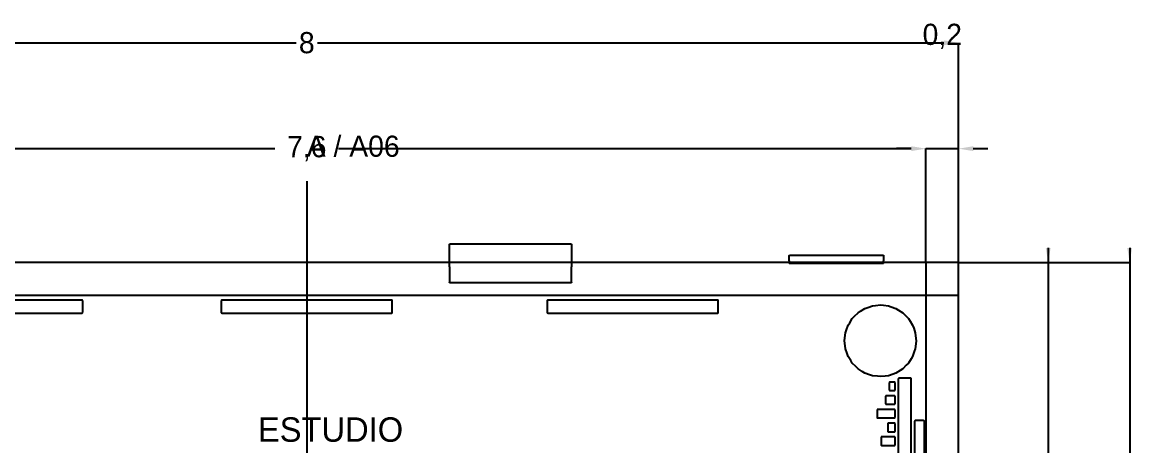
# Model space of a CAD drawing. Header units: metres. Extents: x 132.4 to 143.6, y -13.7 to 1.5.
# Drawn here: x 136.25 to 143.14, y -1.12 to 1.48 of the extents above; entities that cross this region are included whole.
import ezdxf

# ---------------------------------------------------------------- set-up
doc = ezdxf.new("R2010")
doc.units = ezdxf.units.M
for name, color, linetype in [('CORTE', 7, 'Continuous'), ('COTAS', 4, 'Continuous'), ('EJES', 3, 'Continuous'), ('TEXTOS', 7, 'Continuous'), ('VISTA', 8, 'Continuous')]:
    doc.layers.add(name, color=color, linetype=linetype)
doc.dimstyles.get("Standard").update_dxf_attribs({"dimtxt": 2.5, "dimasz": 2.5, "dimexe": 1.25, "dimexo": 0.625, "dimtad": 1, "dimcen": 2.5, "dimazin": 3, "dimtfac": 1, "dimtmove": 0, "dimatfit": 3})

# ---------------------------------------------------------------- blocks, each defined once
blk = doc.blocks.new('_CLOSEDFILLED')
at = {"color": 0, "linetype": 'BYBLOCK'}
blk.add_solid([(-1, 0.164), (0, 0), (-1, -0.164)], dxfattribs=at)
blk = doc.blocks.new('*D1')
for p, q in [((134, 0), (134, 1.35)), ((134.09, 1.35), (137.935, 1.35)), ((138.065, 1.35), (141.91, 1.35)), ((142, 0), (142, 1.35))]:
    blk.add_line(p, q)
at = {"layer": 'Defpoints'}
for p in [(134, 1.35), (134, 0), (142, 0)]:
    blk.add_point(p, dxfattribs=at)
at = {"layer": 'COTAS', "xscale": 0.09, "yscale": 0.09, "rotation": 180}
blk.add_blockref('_CLOSEDFILLED', (134, 1.35), dxfattribs=at)
at = {"layer": 'COTAS', "xscale": 0.09, "yscale": 0.09}
blk.add_blockref('_CLOSEDFILLED', (142, 1.35), dxfattribs=at)
at = {"layer": 'COTAS', "insert": (138, 1.35), "char_height": 0.13, "attachment_point": 5}
blk.add_mtext('8', dxfattribs=at)
blk = doc.blocks.new('*D3')
for p, q in [((134.2, 0), (134.2, 0.7)), ((134.29, 0.7), (137.805, 0.7)), ((138.195, 0.7), (141.71, 0.7)), ((141.8, 0), (141.8, 0.7))]:
    blk.add_line(p, q)
at = {"layer": 'Defpoints'}
for p in [(134.2, 0.7), (134.2, 0), (141.8, 0)]:
    blk.add_point(p, dxfattribs=at)
at = {"layer": 'COTAS', "xscale": 0.09, "yscale": 0.09, "rotation": 180}
blk.add_blockref('_CLOSEDFILLED', (134.2, 0.7), dxfattribs=at)
at = {"layer": 'COTAS', "xscale": 0.09, "yscale": 0.09}
blk.add_blockref('_CLOSEDFILLED', (141.8, 0.7), dxfattribs=at)
at = {"layer": 'COTAS', "insert": (138, 0.7), "char_height": 0.13, "attachment_point": 5}
blk.add_mtext('7,6', dxfattribs=at)
blk = doc.blocks.new('*D4')
for p, q in [((141.71, 0.7), (141.62, 0.7)), ((141.8, 0), (141.8, 0.7)), ((141.8, 0.7), (142, 0.7)), ((142, 0), (142, 0.7)), ((142.09, 0.7), (142.18, 0.7))]:
    blk.add_line(p, q)
at = {"layer": 'Defpoints'}
for p in [(141.8, 0.7), (141.8, 0), (142, 0)]:
    blk.add_point(p, dxfattribs=at)
at = {"layer": 'COTAS', "xscale": 0.09, "yscale": 0.09}
blk.add_blockref('_CLOSEDFILLED', (141.8, 0.7), dxfattribs=at)
at = {"layer": 'COTAS', "xscale": 0.09, "yscale": 0.09, "rotation": 180}
blk.add_blockref('_CLOSEDFILLED', (142, 0.7), dxfattribs=at)
at = {"layer": 'COTAS', "insert": (141.9, 1.39), "char_height": 0.13, "attachment_point": 5}
blk.add_mtext('0,2', dxfattribs=at)
blk = doc.blocks.new('*D5')
for p, q in [((143.05, 0.09), (143.05, -5.87)), ((142, 0), (143.05, 0)), ((143.05, -6.13), (143.05, -12.09)), ((142, -12), (143.05, -12))]:
    blk.add_line(p, q)
at = {"layer": 'Defpoints'}
for p in [(142, 0), (143.05, 0), (142, -12)]:
    blk.add_point(p, dxfattribs=at)
at = {"layer": 'COTAS', "xscale": 0.09, "yscale": 0.09}
for p, rotation in [((143.05, 0), 270), ((143.05, -12), 90)]:
    blk.add_blockref('_CLOSEDFILLED', p, dxfattribs=dict(at, rotation=rotation))
at = {"layer": 'COTAS', "insert": (143.05, -6), "char_height": 0.13, "attachment_point": 5, "rotation": 90}
blk.add_mtext('12', dxfattribs=at)
blk = doc.blocks.new('*D6')
for p, q in [((142.55, 0.09), (142.55, -2.935)), ((142, 0), (142.55, 0)), ((142.55, -3.065), (142.55, -6.09)), ((142, -6), (142.55, -6))]:
    blk.add_line(p, q)
at = {"layer": 'Defpoints'}
for p in [(142, 0), (142.55, 0), (142, -6)]:
    blk.add_point(p, dxfattribs=at)
at = {"layer": 'COTAS', "xscale": 0.09, "yscale": 0.09}
for p, rotation in [((142.55, 0), 270), ((142.55, -6), 90)]:
    blk.add_blockref('_CLOSEDFILLED', p, dxfattribs=dict(at, rotation=rotation))
at = {"layer": 'COTAS', "insert": (142.55, -3), "char_height": 0.13, "attachment_point": 5, "rotation": 90}
blk.add_mtext('6', dxfattribs=at)

msp = doc.modelspace()

# ---------------------------------------------------------------- linework, layer by layer
at = {"layer": 'CORTE'}
for p, q in [((138.8753, 0.1116), (138.875, 0.1105)), ((138.875, -0.0262), (138.875, 0.1105)), ((138.8753, 0.1116), (138.8758, 0.1131)), ((138.876, 0.1133), (138.8758, 0.1131)), ((138.876, 0.1133), (138.8763, 0.1137)), ((138.8763, 0.1137), (138.8767, 0.114)), ((138.8767, 0.114), (138.8769, 0.1142)), ((138.8769, 0.1142), (138.8784, 0.1147)), ((138.8784, 0.1147), (138.8795, 0.115)), ((138.8795, 0.115), (139.318, 0.115)), ((139.318, 0.115), (139.6205, 0.115)), ((139.6205, 0.115), (139.622, 0.1145)), ((139.622, 0.1145), (139.6231, 0.1142)), ((139.6231, 0.1142), (139.6234, 0.1139)), ((139.6234, 0.1139), (139.6237, 0.1137)), ((139.6237, 0.1137), (139.624, 0.1133)), ((139.6242, 0.1131), (139.624, 0.1133)), ((139.6242, 0.1131), (139.6247, 0.1116)), ((139.625, 0.1105), (139.6247, 0.1116)), ((139.625, 0.1105), (139.625, -0.0262)), ((138.875, -0.0262), (138.875, -0.0262)), ((138.875, -0.0262), (138.875, -0.1205)), ((139.625, -0.1205), (139.625, -0.0262)), ((138.8755, -0.122), (138.875, -0.1205)), ((138.8755, -0.122), (138.8758, -0.1231)), ((138.8761, -0.1234), (138.8758, -0.1231)), ((138.8761, -0.1234), (138.8763, -0.1237)), ((138.8767, -0.124), (138.8763, -0.1237)), ((138.8769, -0.1242), (138.8767, -0.124)), ((138.8784, -0.1247), (138.8769, -0.1242)), ((138.8795, -0.125), (138.8784, -0.1247)), ((139.318, -0.125), (138.8795, -0.125)), ((139.6205, -0.125), (139.318, -0.125)), ((139.622, -0.1245), (139.6205, -0.125)), ((139.6231, -0.1242), (139.622, -0.1245)), ((139.6234, -0.1239), (139.6231, -0.1242)), ((139.6237, -0.1237), (139.6234, -0.1239)), ((139.6237, -0.1237), (139.6239, -0.1234)), ((139.6242, -0.1231), (139.6239, -0.1234)), ((139.6242, -0.1231), (139.6245, -0.122)), ((139.625, -0.1205), (139.6245, -0.122))]:
    msp.add_line(p, q, dxfattribs=at)
for points in [[(134.0045, -0.2), (138.7513, -0.2), (141.9955, -0.2), (141.997, -0.1995), (141.9981, -0.1992), (141.9984, -0.1989), (141.9987, -0.1987), (141.9989, -0.1984), (141.9992, -0.1981), (141.9995, -0.197), (142, -0.1955), (142, -0.118), (142, -0.0045), (141.9997, -0.0034), (141.9992, -0.0019), (141.999, -0.0017), (141.9987, -0.0013), (141.9984, -0.0011), (141.9981, -0.0008), (141.997, -0.0005), (141.9955, 0), (138.7513, 0), (134.0045, 0)], [(142, -5.9955), (142, -3.5632), (142, -0.0045), (141.9997, -0.0034), (141.9992, -0.0019), (141.999, -0.0017), (141.9987, -0.0013), (141.9984, -0.0011), (141.9981, -0.0008), (141.997, -0.0005), (141.9955, 0), (141.918, 0), (141.8045, 0), (141.8034, -0.0003), (141.8019, -0.0008), (141.8017, -0.001), (141.8013, -0.0013), (141.801, -0.0017), (141.801, -0.0017), (141.8008, -0.0019), (141.8003, -0.0034), (141.8, -0.0045), (141.8, -3.5632), (141.8, -5.9955)]]:
    msp.add_lwpolyline(points, dxfattribs=at)
at = {"layer": 'EJES'}
msp.add_line((138, 0.5), (138, -13.7), dxfattribs=at)
at = {"layer": 'VISTA'}
for p, q in [((140.9601, 0.0436), (140.96, 0.0433)), ((140.96, 0.0106), (140.96, 0.0433)), ((140.96, 0.0106), (140.96, -0.0033)), ((140.9601, 0.0436), (140.9603, 0.0443)), ((140.9604, 0.0443), (140.9603, 0.0443)), ((140.9604, 0.0443), (140.9605, 0.0445)), ((140.9605, 0.0445), (140.9607, 0.0446)), ((140.9607, 0.0447), (140.9614, 0.0449)), ((140.9607, 0.0446), (140.9607, 0.0447)), ((140.9614, 0.0449), (140.9617, 0.045)), ((140.9617, 0.045), (141.3663, 0.045)), ((141.3663, 0.045), (141.5383, 0.045)), ((141.5383, 0.045), (141.539, 0.0448)), ((141.539, 0.0448), (141.5393, 0.0447)), ((141.5393, 0.0447), (141.5394, 0.0446)), ((141.5394, 0.0446), (141.5395, 0.0445)), ((141.5395, 0.0445), (141.5396, 0.0443)), ((141.5397, 0.0443), (141.5396, 0.0443)), ((141.5397, 0.0443), (141.5399, 0.0436)), ((141.54, 0.0433), (141.5399, 0.0436)), ((141.54, 0.0433), (141.54, 0.0106)), ((141.54, 0.0106), (141.54, 0.0106)), ((141.54, -0.0033), (141.54, 0.0106)), ((140.9602, -0.004), (140.96, -0.0033)), ((140.9602, -0.004), (140.9603, -0.0043)), ((140.9604, -0.0044), (140.9603, -0.0043)), ((140.9604, -0.0044), (140.9605, -0.0045)), ((140.9607, -0.0046), (140.9605, -0.0045)), ((140.9607, -0.0047), (140.9607, -0.0046)), ((140.9614, -0.0049), (140.9607, -0.0047)), ((140.9617, -0.005), (140.9614, -0.0049)), ((141.3663, -0.005), (140.9617, -0.005)), ((141.5383, -0.005), (141.3663, -0.005)), ((141.539, -0.0048), (141.5383, -0.005)), ((141.5393, -0.0047), (141.539, -0.0048)), ((141.5394, -0.0046), (141.5393, -0.0047)), ((141.5395, -0.0045), (141.5394, -0.0046)), ((141.5395, -0.0045), (141.5396, -0.0044)), ((141.5397, -0.0043), (141.5396, -0.0044)), ((141.5397, -0.0043), (141.5398, -0.004)), ((141.54, -0.0033), (141.5398, -0.004)), ((141.4421, -0.2756), (141.471, -0.2655)), ((141.471, -0.2655), (141.4896, -0.2634)), ((141.4896, -0.2634), (141.52, -0.26)), ((141.52, -0.26), (141.5385, -0.2621)), ((141.5385, -0.2621), (141.569, -0.2655)), ((141.569, -0.2655), (141.5865, -0.2717)), ((141.5865, -0.2717), (141.6155, -0.2818)), ((141.3317, -0.3688), (141.348, -0.3428)), ((141.348, -0.3428), (141.3612, -0.3297)), ((141.3612, -0.3297), (141.3828, -0.308)), ((141.3828, -0.308), (141.3986, -0.2981)), ((141.3986, -0.2981), (141.4245, -0.2818)), ((141.4245, -0.2818), (141.4421, -0.2756)), ((141.6155, -0.2818), (141.6312, -0.2917)), ((141.6312, -0.2917), (141.6572, -0.308)), ((141.6572, -0.308), (141.6703, -0.3212)), ((141.6703, -0.3212), (141.692, -0.3428)), ((141.692, -0.3428), (141.7019, -0.3586)), ((141.3117, -0.4135), (141.3218, -0.3845)), ((141.3218, -0.3845), (141.3317, -0.3688)), ((141.7019, -0.3586), (141.7182, -0.3845)), ((141.7182, -0.3845), (141.7244, -0.4021)), ((141.7244, -0.4021), (141.7345, -0.431)), ((141.3, -0.48), (141.3021, -0.4615)), ((141.3034, -0.5104), (141.3, -0.48)), ((141.3021, -0.4615), (141.3055, -0.431)), ((141.3055, -0.431), (141.3117, -0.4135)), ((141.7345, -0.431), (141.7366, -0.4496)), ((141.7366, -0.4496), (141.74, -0.48)), ((141.74, -0.48), (141.7379, -0.4985)), ((141.3055, -0.529), (141.3034, -0.5104)), ((141.3156, -0.5579), (141.3055, -0.529)), ((141.7283, -0.5465), (141.7182, -0.5755)), ((141.7345, -0.529), (141.7283, -0.5465)), ((141.7379, -0.4985), (141.7345, -0.529)), ((141.3218, -0.5755), (141.3156, -0.5579)), ((141.3381, -0.6014), (141.3218, -0.5755)), ((141.348, -0.6172), (141.3381, -0.6014)), ((141.3697, -0.6388), (141.348, -0.6172)), ((141.692, -0.6172), (141.6788, -0.6303)), ((141.7083, -0.5912), (141.692, -0.6172)), ((141.7182, -0.5755), (141.7083, -0.5912)), ((141.3828, -0.652), (141.3697, -0.6388)), ((141.4088, -0.6683), (141.3828, -0.652)), ((141.4245, -0.6782), (141.4088, -0.6683)), ((141.4535, -0.6883), (141.4245, -0.6782)), ((141.5979, -0.6844), (141.569, -0.6945)), ((141.6155, -0.6782), (141.5979, -0.6844)), ((141.6414, -0.6619), (141.6155, -0.6782)), ((141.6572, -0.652), (141.6414, -0.6619)), ((141.6788, -0.6303), (141.6572, -0.652)), ((141.471, -0.6945), (141.4535, -0.6883)), ((141.5015, -0.6979), (141.471, -0.6945)), ((141.52, -0.7), (141.5015, -0.6979)), ((141.5504, -0.6966), (141.52, -0.7)), ((141.569, -0.6945), (141.5504, -0.6966))]:
    msp.add_line(p, q, dxfattribs=at)
for points in [[(135.5795, -0.31), (136.3395, -0.31), (136.6205, -0.31), (136.6224, -0.3094), (136.6231, -0.3092), (136.6235, -0.3088), (136.6237, -0.3087), (136.6238, -0.3085), (136.6242, -0.3081), (136.6244, -0.3074), (136.625, -0.3055), (136.625, -0.2863), (136.625, -0.2345), (136.6248, -0.2338), (136.6242, -0.2319), (136.624, -0.2317), (136.6237, -0.2313), (136.6235, -0.2312), (136.6231, -0.2308), (136.6224, -0.2306), (136.6205, -0.23), (136.3395, -0.23), (135.5795, -0.23)], [(141.71, -1.3411), (141.71, -0.7135), (141.7099, -0.7131), (141.7094, -0.7115), (141.7093, -0.7114), (141.709, -0.711), (141.7089, -0.711), (141.7085, -0.7106), (141.7081, -0.7105), (141.7065, -0.71), (141.6928, -0.71), (141.6335, -0.71), (141.6331, -0.7101), (141.6315, -0.7106), (141.6314, -0.7107), (141.631, -0.711), (141.6307, -0.7114), (141.6307, -0.7114), (141.6306, -0.7115), (141.6301, -0.7131), (141.63, -0.7135), (141.63, -1.3411)], [(141.79, -1.5518), (141.79, -0.9745), (141.7898, -0.9739), (141.7892, -0.9719), (141.7891, -0.9718), (141.7887, -0.9713), (141.7885, -0.9712), (141.7881, -0.9708), (141.7875, -0.9706), (141.7855, -0.97), (141.7737, -0.97), (141.7345, -0.97), (141.7339, -0.9702), (141.7319, -0.9708), (141.7318, -0.9709), (141.7313, -0.9713), (141.7309, -0.9718), (141.7309, -0.9718), (141.7308, -0.9719), (141.7302, -0.9739), (141.73, -0.9745), (141.73, -1.5518)]]:
    msp.add_lwpolyline(points, dxfattribs=at)
for points in [[(137.476, -0.2317), (137.4758, -0.2319), (137.4752, -0.2338), (137.475, -0.2345), (137.475, -0.2863), (137.475, -0.3055), (137.4756, -0.3074), (137.4758, -0.3081), (137.4762, -0.3085), (137.4763, -0.3087), (137.4767, -0.309), (137.4769, -0.3092), (137.4788, -0.3098), (137.4795, -0.31), (138.2395, -0.31), (138.5205, -0.31), (138.5224, -0.3094), (138.5231, -0.3092), (138.5235, -0.3088), (138.5237, -0.3087), (138.5238, -0.3085), (138.5242, -0.3081), (138.5244, -0.3074), (138.525, -0.3055), (138.525, -0.2863), (138.525, -0.2345), (138.5248, -0.2338), (138.5242, -0.2319), (138.524, -0.2317), (138.5237, -0.2313), (138.5235, -0.2312), (138.5231, -0.2308), (138.5224, -0.2306), (138.5205, -0.23), (138.2395, -0.23), (137.4795, -0.23), (137.4788, -0.2302), (137.4769, -0.2308), (137.4767, -0.231), (137.4763, -0.2313), (137.476, -0.2317)], [(139.476, -0.2317), (139.4758, -0.2319), (139.4752, -0.2338), (139.475, -0.2345), (139.475, -0.2863), (139.475, -0.3055), (139.4756, -0.3074), (139.4758, -0.3081), (139.4762, -0.3085), (139.4763, -0.3087), (139.4767, -0.309), (139.4769, -0.3092), (139.4788, -0.3098), (139.4795, -0.31), (140.2395, -0.31), (140.5205, -0.31), (140.5224, -0.3094), (140.5231, -0.3092), (140.5235, -0.3088), (140.5237, -0.3087), (140.5238, -0.3085), (140.5242, -0.3081), (140.5244, -0.3074), (140.525, -0.3055), (140.525, -0.2863), (140.525, -0.2345), (140.5248, -0.2338), (140.5242, -0.2319), (140.524, -0.2317), (140.5237, -0.2313), (140.5235, -0.2312), (140.5231, -0.2308), (140.5224, -0.2306), (140.5205, -0.23), (140.2395, -0.23), (139.4795, -0.23), (139.4788, -0.2302), (139.4769, -0.2308), (139.4767, -0.231), (139.4763, -0.2313), (139.476, -0.2317)], [(141.5756, -0.7346), (141.575, -0.736), (141.575, -0.784), (141.5756, -0.7854), (141.577, -0.786), (141.608, -0.786), (141.6094, -0.7854), (141.61, -0.784), (141.61, -0.736), (141.6094, -0.7346), (141.608, -0.734), (141.577, -0.734), (141.5756, -0.7346)], [(141.5526, -0.8186), (141.552, -0.82), (141.552, -0.868), (141.5526, -0.8694), (141.554, -0.87), (141.608, -0.87), (141.6094, -0.8694), (141.61, -0.868), (141.61, -0.82), (141.6094, -0.8186), (141.608, -0.818), (141.554, -0.818), (141.5526, -0.8186)], [(141.5006, -0.9026), (141.5, -0.904), (141.5, -0.952), (141.5006, -0.9534), (141.502, -0.954), (141.608, -0.954), (141.6094, -0.9534), (141.61, -0.952), (141.61, -0.904), (141.6094, -0.9026), (141.608, -0.902), (141.502, -0.902), (141.5006, -0.9026)], [(141.5656, -0.9866), (141.565, -0.988), (141.565, -1.036), (141.5656, -1.0374), (141.567, -1.038), (141.608, -1.038), (141.6094, -1.0374), (141.61, -1.036), (141.61, -0.988), (141.6094, -0.9866), (141.608, -0.986), (141.567, -0.986), (141.5656, -0.9866)], [(141.5256, -1.0706), (141.525, -1.072), (141.525, -1.12), (141.5256, -1.1214), (141.527, -1.122), (141.608, -1.122), (141.6094, -1.1214), (141.61, -1.12), (141.61, -1.072), (141.6094, -1.0706), (141.608, -1.07), (141.527, -1.07), (141.5256, -1.0706)]]:
    msp.add_lwpolyline(points, close=True, dxfattribs=at)

# ---------------------------------------------------------------- texts
at = {"layer": 'TEXTOS'}
for s, height, p in [('A / A06', 0.13, (138, 0.65)), ('ESTUDIO', 0.15, (137.7, -1.1))]:
    msp.add_text(s, height=height, dxfattribs=at).set_placement(p)

# ---------------------------------------------------------------- dimensions: what is measured, and where the dimension line sits
at = {"layer": 'COTAS'}
for base, p1, p2, picture, middle in [((141.8, 0.7), (141.8, 0), (142, 0), '*D4', (141.9, 1.39)), ((134, 1.35), (134, 0), (142, 0), '*D1', (138, 1.35)), ((134.2, 0.7), (134.2, 0), (141.8, 0), '*D3', (138, 0.7))]:
    dim = msp.add_linear_dim(base=base, p1=p1, p2=p2, dimstyle='Standard', override={"dimtxt": 0.13, "dimasz": 0.09}, dxfattribs=at)
    dim.commit()
    dim.dimension.update_dxf_attribs({"geometry": picture, "text_midpoint": middle})
for base, p2, picture, middle in [((143.05, 0), (142, -12), '*D5', (143.05, -6)), ((142.55, 0), (142, -6), '*D6', (142.55, -3))]:
    dim = msp.add_linear_dim(base=base, p1=(142, 0), p2=p2, angle=90, dimstyle='Standard', override={"dimtxt": 0.13, "dimasz": 0.09}, dxfattribs=at)
    dim.commit()
    dim.dimension.update_dxf_attribs({"geometry": picture, "text_midpoint": middle})

doc.saveas('drawing.dxf')
